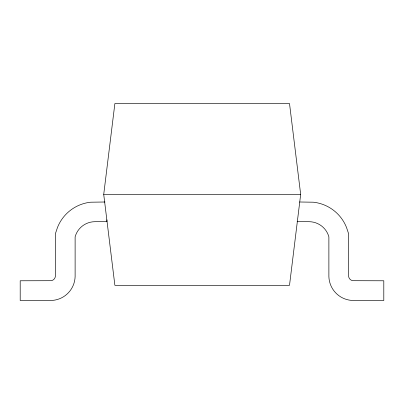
<?xml version="1.0" encoding="UTF-8"?>
<svg xmlns="http://www.w3.org/2000/svg" width="404" height="404" viewBox="0 0 404 404"><rect width="100%" height="100%" fill="white"/><g stroke="black" fill="none" stroke-linecap="round" stroke-linejoin="round"><path stroke-width="0.61" d="M103.722 194.425L114.882 103.525L289.511 103.525L300.672 194.425L289.511 285.325L114.882 285.325L103.722 194.425L300.672 194.425M105.015 202L90.632 202.207A40.35 40.35 0 0 0 57.489 227.462L55.424 233.638L55.333 276.624A4.898 4.898 0 0 1 51.126 280.699L20.2 280.78L20.2 300.475L50.5 300.475A24.634 24.634 0 0 0 75.119 276.639L75.119 236.845A20.624 20.624 0 0 1 95.001 221.695L106.873 221.695L106.873 219.847M299.606 202L313.368 202.207A40.35 40.35 0 0 1 346.511 227.462L348.576 233.638L348.667 276.624A4.898 4.898 0 0 0 352.874 280.699L383.8 280.78L383.8 300.475L353.5 300.475A24.634 24.634 0 0 1 328.881 276.639L328.881 236.845A20.624 20.624 0 0 0 308.999 221.695L297.127 221.695"/></g></svg>
